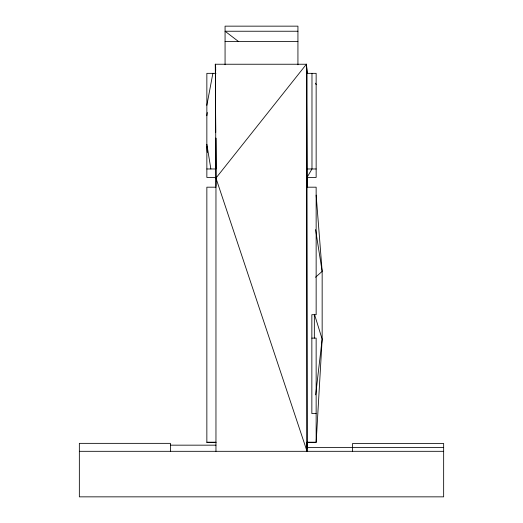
<?xml version="1.0" encoding="UTF-8"?>
<svg xmlns="http://www.w3.org/2000/svg" width="523" height="523" viewBox="0 0 523 523"><rect width="100%" height="100%" fill="white"/><g stroke="black" fill="none" stroke-linecap="round" stroke-linejoin="round"><path stroke-width="0.78" d="M307.047 448.048L307.053 442.334M307.485 187.672L307.504 177.062M215.96 186.28L216.012 177.343M307.04 186.28L307.093 177.343M315.676 394.852L322.155 339.152L322.155 271.359L316.147 195.112M206.853 115.694L207.317 112.51M206.853 105.313L212.881 73.344M215.96 178.082L306.4 64.237L215.326 64.237L215.96 178.082L307.04 451.31L307.04 73.344L306.4 64.237L307.04 451.31M315.546 277.255L322.155 271.359L315.578 229.623M297.933 31.236L225.067 31.236L238.612 41.598M225.067 41.487L297.933 41.487M215.96 73.344L206.853 73.344L206.853 177.441L215.96 177.441M307.04 73.344L316.147 73.344L316.147 177.441L307.04 177.441L311.976 168.975L311.976 73.344M206.853 168.975L215.96 168.975L215.777 138.118M307.04 168.975L316.147 168.975M215.96 187.188L206.853 187.188L206.853 442.478L215.96 442.478M307.04 187.188L316.147 187.188L316.147 314.696L311.852 314.696L311.852 413.588L316.147 413.588M311.852 338.113L316.147 338.113L316.147 442.203L307.04 442.203M206.853 442.203L215.96 442.203M307.04 442.478L316.147 442.478L322.155 339.152L314.46 314.284M170.426 445.165L215.96 445.165M307.04 447.525L352.574 447.525M352.574 447.538L443.654 447.538M79.346 451.31L443.654 451.31M315.591 83.17L316.147 84.68M206.853 144.296L210.867 168.975M307.04 178.082L306.4 64.237L307.419 73.527M215.738 132.437L215.326 64.237L215.751 68.108M206.853 146.702L207.35 152.363M215.326 64.237L215.751 70.304M306.4 64.237L306.55 68.951M352.574 451.31L352.574 443.478L443.654 443.478L443.654 496.85L79.346 496.85L79.346 443.354L170.426 443.354L170.426 451.31M314.343 314.46L314.343 338.113M297.933 64.78L297.933 26.15L225.067 26.15L225.067 64.747M215.96 138.177L215.96 451.31"/></g></svg>
